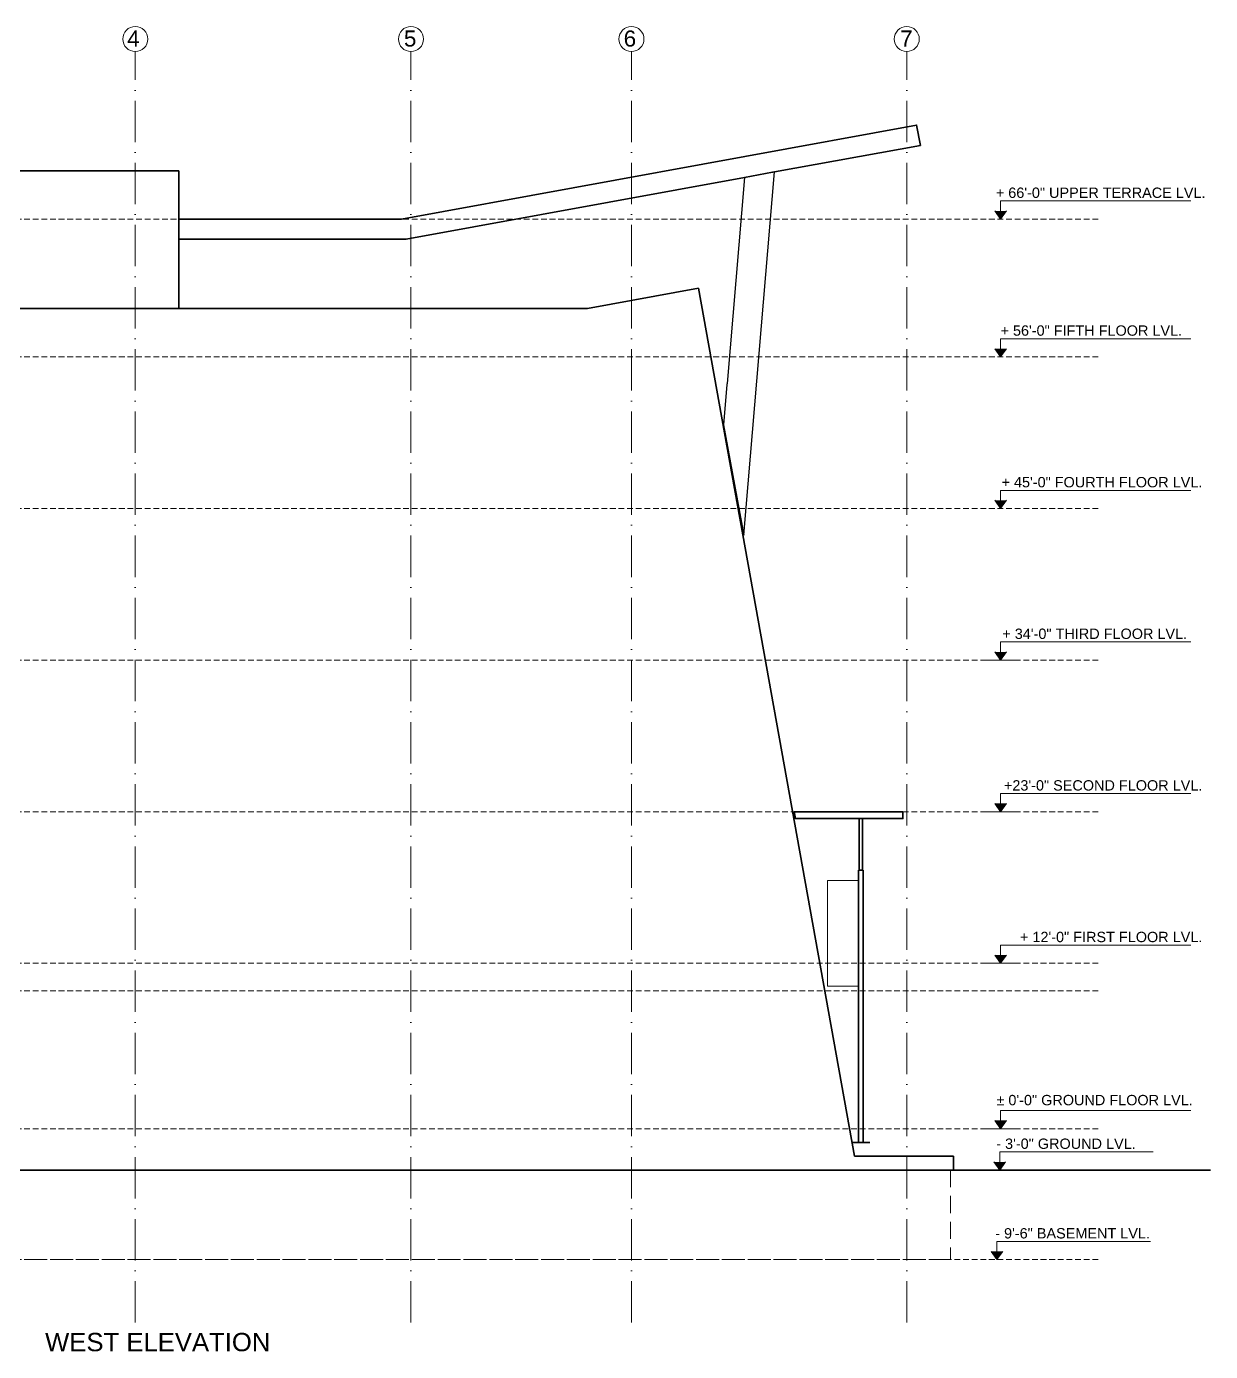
# Model space of a CAD drawing. Header units: inches. Extents: x 10755 to 33653, y -10992 to 10708.
# Drawn here: x 24937 to 25968, y 1495 to 2648 of the extents above; entities that cross this region are included whole.
import ezdxf

# ---------------------------------------------------------------- set-up
doc = ezdxf.new("R2010")
doc.units = ezdxf.units.IN
doc.header["$MEASUREMENT"] = 0
doc.linetypes.add('ACAD_ISO10W100', pattern=[18, 12, -3, 0, -3])
doc.linetypes.add('DASHED', pattern=[0.75, 0.5, -0.25])
for name, color, linetype, lineweight in [('centerline', 9, 'ACAD_ISO10W100', 5), ('elevation3', 122, 'Continuous', 25), ('elevation4', 202, 'Continuous', 35), ('hatch 2', 8, 'Continuous', 13), ('hatch3', 43, 'Continuous', 5), ('title text 1', 113, 'Continuous', 25), ('wall', 1, 'Continuous', 35)]:
    doc.layers.add(name, color=color, linetype=linetype, lineweight=lineweight)
doc.layers.add('T-TEXT', color=230, linetype='Continuous')
doc.styles.add('Prajwal', font='stylu.ttf', dxfattribs={"height": 9})
doc.styles.add('suren', font='times.ttf', dxfattribs={"height": 4})

msp = doc.modelspace()

# ---------------------------------------------------------------- hatches: boundary and pattern name
at = {"layer": 'hatch 2', "ltscale": 30}
for points in [[(25780.054, 2487.646), (25790.133, 2487.646), (25785.093, 2480.522)], [(25780.054, 2367.646), (25790.133, 2367.646), (25785.093, 2360.522)], [(25780.054, 2235.646), (25790.133, 2235.646), (25785.093, 2228.522)], [(25780.054, 2103.646), (25790.133, 2103.646), (25785.093, 2096.522)], [(25780.054, 1971.646), (25790.133, 1971.646), (25785.093, 1964.522)], [(25780.054, 1839.646), (25790.133, 1839.646), (25785.093, 1832.522)], [(25780.054, 1695.646), (25790.133, 1695.646), (25785.093, 1688.522)], [(25779.221, 1659.646), (25789.299, 1659.646), (25784.26, 1652.522)], [(25776.83, 1581.646), (25786.909, 1581.646), (25781.87, 1574.522)]]:
    msp.add_hatch(color=256, dxfattribs=at).paths.add_polyline_path(points)

# ---------------------------------------------------------------- linework, layer by layer
at = {"layer": 'centerline', "ltscale": 3}
for p, q in [((25031.647, 1519.645), (25031.647, 2626.34)), ((25271.647, 1519.645), (25271.647, 2626.34)), ((25463.647, 1519.645), (25463.647, 2626.34)), ((25703.316, 1519.645), (25703.316, 2626.023))]:
    msp.add_line(p, q, dxfattribs=at)
at = {"layer": 'centerline', "linetype": 'Continuous'}
for centre in [(25031.647, 2637.252), (25271.647, 2637.252), (25463.647, 2637.252), (25703.316, 2637.252)]:
    msp.add_circle(centre, 10.912, dxfattribs=at)
at = {"layer": 'elevation3', "linetype": 'Continuous', "ltscale": 30}
msp.add_lwpolyline([(25588.172, 2521.506), (25586.602, 2521.22), (25562.077, 2516.744), (25546.883, 2337.315), (25546.812, 2336.477), (25543.842, 2301.404), (25561.392, 2205.259)], close=True, dxfattribs=at)
at = {"layer": 'elevation4', "linetype": 'Continuous', "ltscale": 30}
for p, q in [((25711.946, 2562.395), (25263.385, 2480.522)), ((25715.178, 2544.688), (25588.233, 2521.518)), ((25069.647, 2522.522), (24652.647, 2522.522)), ((25069.647, 2522.522), (24652.647, 2522.522)), ((25069.647, 2402.522), (25069.647, 2522.522)), ((25069.647, 2402.522), (25069.647, 2522.522)), ((25522.156, 2420.207), (25425.268, 2402.522)), ((25657.907, 1664.522), (25522.156, 2420.207)), ((25425.268, 2402.522), (24652.647, 2402.522)), ((25661.77, 1958.522), (25661.77, 1913.651)), ((25664.77, 1958.522), (25664.77, 1913.651)), ((25661.27, 1913.651), (25661.27, 1676.522)), ((25664.77, 1913.651), (25661.77, 1913.651)), ((25665.27, 1913.651), (25665.27, 1676.522)), ((25743.906, 1664.522), (25657.907, 1664.522)), ((25743.906, 1652.522), (25743.906, 1664.522)), ((24472.625, 1652.522), (25743.906, 1652.522))]:
    msp.add_line(p, q, dxfattribs=at)
for points in [[(25562.077, 2516.744), (25586.541, 2521.209), (25586.602, 2521.22), (25588.172, 2521.506), (25588.233, 2521.518), (25715.178, 2544.688), (25711.946, 2562.395), (25263.385, 2480.522), (25069.647, 2480.522), (25069.647, 2462.972), (25267.475, 2462.972)], [(25700.035, 1964.522), (25605.336, 1964.522), (25606.431, 1958.522), (25700.035, 1958.522)]]:
    msp.add_lwpolyline(points, close=True, dxfattribs=at)
at = {"layer": 'hatch 2', "ltscale": 30}
for p, q in [((25785.093, 2496.284), (25950.791, 2496.284)), ((25785.093, 2480.522), (25785.093, 2496.284)), ((25785.093, 2480.522), (25780.054, 2487.646)), ((25785.093, 2480.522), (25790.133, 2487.646)), ((25785.093, 2360.522), (25780.054, 2367.646)), ((25785.093, 2376.284), (25950.791, 2376.284)), ((25785.093, 2360.522), (25785.093, 2376.284)), ((25785.093, 2360.522), (25790.133, 2367.646)), ((25785.093, 2244.284), (25950.791, 2244.284)), ((25785.093, 2228.522), (25785.093, 2244.284)), ((25785.093, 2228.522), (25780.054, 2235.646)), ((25785.093, 2228.522), (25790.133, 2235.646)), ((25785.093, 2112.284), (25950.791, 2112.284)), ((25785.093, 2096.522), (25785.093, 2112.284)), ((25785.093, 2096.522), (25780.054, 2103.646)), ((25785.093, 2096.522), (25790.133, 2103.646)), ((25772.776, 2096.522), (25797.411, 2096.522)), ((25772.806, 2096.522), (25797.441, 2096.522)), ((25785.093, 1980.284), (25950.791, 1980.284)), ((25785.093, 1964.522), (25785.093, 1980.284)), ((25772.776, 1964.522), (25797.411, 1964.522)), ((25772.806, 1964.522), (25797.441, 1964.522)), ((25785.093, 1964.522), (25780.054, 1971.646)), ((25785.093, 1964.522), (25790.133, 1971.646)), ((25785.093, 1832.522), (25785.093, 1848.284)), ((25785.093, 1848.284), (25950.791, 1848.284)), ((25785.093, 1832.522), (25780.054, 1839.646)), ((25785.093, 1832.522), (25790.133, 1839.646)), ((25772.776, 1832.522), (25797.411, 1832.522)), ((25772.806, 1832.522), (25797.441, 1832.522)), ((25785.093, 1688.522), (25785.093, 1704.284)), ((25785.093, 1704.284), (25950.791, 1704.284)), ((25772.776, 1688.522), (25797.411, 1688.522)), ((25785.093, 1688.522), (25780.054, 1695.646)), ((25785.093, 1688.522), (25790.133, 1695.646)), ((25784.26, 1652.522), (25784.26, 1668.284)), ((25784.26, 1668.284), (25917.804, 1668.284)), ((25784.26, 1652.522), (25779.221, 1659.646)), ((25784.26, 1652.522), (25789.299, 1659.646)), ((25781.87, 1574.522), (25776.83, 1581.646)), ((25781.87, 1590.284), (25915.414, 1590.284)), ((25781.87, 1574.522), (25781.87, 1590.284)), ((25781.87, 1574.522), (25786.909, 1581.646))]:
    msp.add_line(p, q, dxfattribs=at)
at = {"layer": 'hatch 2', "linetype": 'Continuous', "ltscale": 30}
msp.add_lwpolyline([(25661.27, 1904.687), (25634.233, 1904.687), (25634.233, 1812.688), (25661.27, 1812.688)], close=True, dxfattribs=at)
at = {"layer": 'hatch3', "linetype": 'DASHED', "lineweight": 0, "ltscale": 10}
for p, q in [((25869.923, 2480.522), (24239.427, 2480.522)), ((25869.923, 2360.522), (24239.427, 2360.522)), ((25869.923, 2228.522), (24239.427, 2228.522)), ((25869.923, 2096.522), (24239.427, 2096.522)), ((25869.923, 1964.522), (24239.427, 1964.522)), ((25869.923, 1832.522), (24239.427, 1832.522)), ((25869.923, 1808.522), (24239.427, 1808.522)), ((25869.923, 1688.522), (24239.427, 1688.522)), ((25869.923, 1574.522), (24239.427, 1574.522))]:
    msp.add_line(p, q, dxfattribs=at)
at = {"layer": 'hatch3', "linetype": 'DASHED', "lineweight": 0, "ltscale": 30}
for p, q in [((25741.294, 1652.522), (25741.294, 1574.522)), ((25741.294, 1574.522), (24328.667, 1574.522))]:
    msp.add_line(p, q, dxfattribs=at)
at = {"layer": 'wall', "linetype": 'Continuous', "ltscale": 30}
for p, q in [((25069.647, 2522.522), (25069.647, 2402.522)), ((25069.647, 2522.522), (25069.647, 2402.522)), ((25263.385, 2480.522), (25069.647, 2480.522)), ((25267.475, 2462.972), (25069.647, 2462.972)), ((25425.268, 2402.522), (25069.647, 2402.522)), ((25671.27, 1676.522), (25655.717, 1676.522)), ((25743.906, 1664.522), (25657.907, 1664.522)), ((25743.906, 1652.522), (25743.906, 1664.522)), ((25967.799, 1652.522), (24239.427, 1652.522))]:
    msp.add_line(p, q, dxfattribs=at)

# ---------------------------------------------------------------- texts
at = {"layer": 'T-TEXT', "ltscale": 100, "char_height": 14, "width": 12.94397, "attachment_point": 3, "style": 'suren'}
for s, insert in [('{\\fArial|b0|i0|c0|p34;4}', (25035.415, 2644.69)), ('{\\fArial|b0|i0|c0|p34;5}', (25276.386, 2644.69)), ('{\\fArial|b0|i0|c0|p34;6}', (25467.738, 2644.69)), ('{\\fArial|b0|i0|c0|p34;7}', (25708.458, 2644.69))]:
    msp.add_mtext(s, dxfattribs=dict(at, insert=insert))
at = {"layer": 'title text 1', "style": 'Prajwal'}
for s, insert, char_height, width, attachment_point in [('\\pi-42.13;{\\fArial|b0|i0|c0|p34;+ 66\'-0" UPPER TERRACE LVL.}', (25963.453, 2507.93), 9, 288.36124, 3), ('\\pi-42.13;{\\fArial|b0|i0|c0|p34;+ 56\'-0" FIFTH FLOOR LVL.}', (25943.081, 2387.93), 9, 288.36124, 3), ('\\pi-42.13;{\\fArial|b0|i0|c0|p34;+ 45\'-0" FOURTH FLOOR LVL.}', (25960.726, 2255.93), 9, 288.36124, 3), ('\\pi-42.13;{\\fArial|b0|i0|c0|p34;+ 34\'-0" THIRD FLOOR LVL.}', (25947.455, 2123.93), 9, 288.36124, 3), ('\\pi-42.13;{\\fArial|b0|i0|c0|p34;+23\'-0" SECOND FLOOR LVL.}', (25960.726, 1991.93), 9, 288.36124, 3), ('\\pi-42.13;{\\fArial|b0|i0|c0|p34;+ 12\'-0" FIRST FLOOR LVL.}', (25960.726, 1859.93), 9, 288.36124, 3), ('\\pi-42.13;{\\fArial|b0|i0|c0|p34;%%P 0\'-0" GROUND FLOOR LVL.}', (25952.365, 1717.915), 9, 288.36124, 3), ('\\pi-42.13;{\\fArial|b0|i0|c0|p34;- 3\'-0" GROUND LVL.}', (25902.692, 1679.93), 9, 288.36124, 3), ('\\pi-42.13;{\\fArial|b0|i0|c0|p34;- 9\'-6" BASEMENT LVL.}', (25915.089, 1601.93), 9, 288.36124, 3), ('{\\fSansSerif|b0|i0|c2|p2;\\H1.333x;WEST ELEVATION}', (24953.092, 1510.731), 12, 232.09995, 1)]:
    msp.add_mtext(s, dxfattribs=dict(at, insert=insert, char_height=char_height, width=width, attachment_point=attachment_point))

doc.saveas('drawing.dxf')
